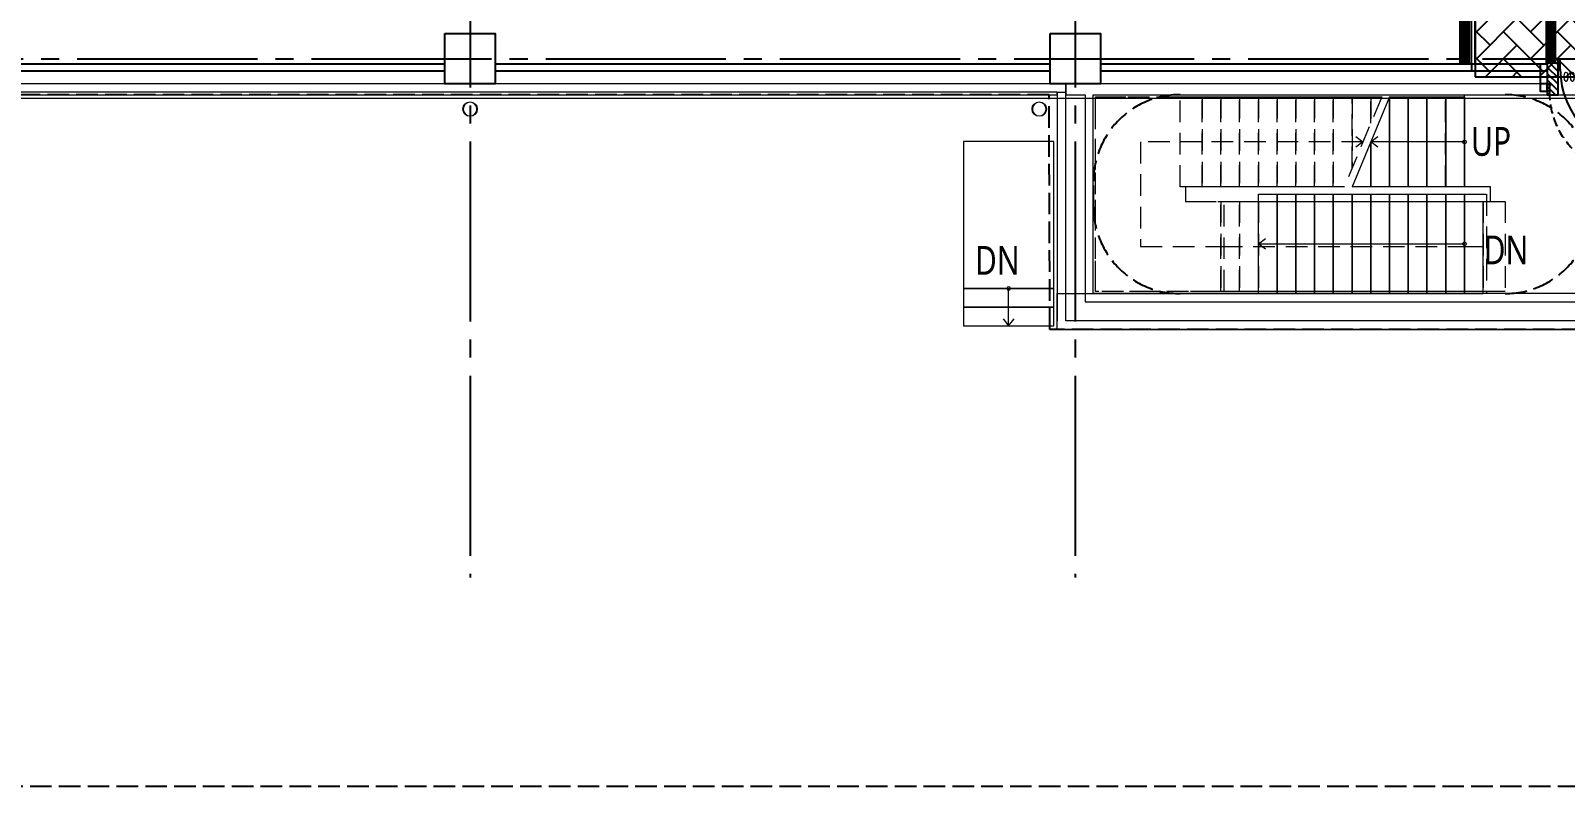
# Model space of a CAD drawing. Header units: millimetres. Extents: x -960 to 41501, y -1010 to 11880.
# Drawn here: x 5390 to 7520, y -1010 to 39 of the extents above; entities that cross this region are included whole.
import ezdxf
from ezdxf.enums import TextEntityAlignment as Align

# ---------------------------------------------------------------- set-up
doc = ezdxf.new("R2010")
doc.units = ezdxf.units.MM
doc.header["$LTSCALE"] = 100
for name, pattern in [('188K-SM-03-F10-ARCH-PA-Y2257103$0$HIDDEN2', [0.1875, 0.125, -0.0625]), ('X-S-FAB-L10$0$COL-CEN-LIN', [3.25, 2.5, -0.25, 0.25, -0.25]), ('X-S-FAB-L10$0$HIDDEN', [0.4, 0.3, -0.1]), ('X-S-FAB-L10$0$JJP_虛線(退縮線、投影線、地下室範圍、非屬本工程、圖面分區)', [0.45, 0.3, -0.15]), ('X-S-FAB-L10$0$虛線', [0.846667, 0.423333, -0.423333])]:
    doc.linetypes.add(name, pattern=pattern)
for name, color, linetype in [('0-XREF', 7, 'Continuous'), ('188K-SM-03-F10-ARCH-CEIL-Y2257103$0$K-庫板天花-2.4', 151, 'Continuous'), ('188K-SM-03-F10-ARCH-CEIL-Y2257103$0$K-鋼構', 111, 'Continuous'), ('188K-SM-03-F10-ARCH-PA-Y2257103$0$K-P1S-2.5-單抗', 53, 'Continuous'), ('188K-SM-03-F10-ARCH-PA-Y2257103$0$K-岩棉 2hr 7.5-單抗', 53, 'Continuous'), ('188K-SM-03-F10-ARCH-PA-Y2257103$0$K-岩棉 2hr 7.5-非抗', 53, 'Continuous'), ('188K-SM-03-F10-ARCH-PA-Y2257103$0$非YK-K-防火門', 53, 'Continuous'), ('X-S-FAB-L10$0$0-DIM-TXT', 8, 'Continuous'), ('X-S-FAB-L10$0$A-OBJE-MEP', 8, 'Continuous'), ('X-S-FAB-L10$0$A-STRS', 8, 'Continuous'), ('X-S-FAB-L10$0$A-TEXT', 8, 'Continuous'), ('X-S-FAB-L10$0$A-WALL-EX', 8, 'Continuous'), ('X-S-FAB-L10$0$A-WALL-IN', 8, 'Continuous'), ('X-S-FAB-L10$0$BLOCK', 8, 'Continuous'), ('X-S-FAB-L10$0$CCL', 8, 'X-S-FAB-L10$0$COL-CEN-LIN'), ('X-S-FAB-L10$0$COL-S', 8, 'Continuous'), ('X-S-FAB-L10$0$DW_Frame', 8, 'Continuous'), ('X-S-FAB-L10$0$HID', 8, 'X-S-FAB-L10$0$HIDDEN'), ('X-S-FAB-L10$0$S-FNDN', 8, 'Continuous'), ('X-S-FAB-L10$0$S-SLAB-SHOW', 8, 'Continuous'), ('X-S-FAB-L10$0$WALL_188K_IN', 8, 'Continuous')]:
    doc.layers.add(name, color=color, linetype=linetype)
doc.styles.add('188K-SM-03-F10-ARCH-PA-Y2257103$0$Standard', font='txt.shx', dxfattribs={"bigfont": 'chineset.shx'})
doc.styles.add('X-S-FAB-L10$0$CHINA', font='simplex.shx', dxfattribs={"width": 0.75, "bigfont": 'chineset.shx'})
doc.styles.add('X-S-FAB-L10$0$Standard', font='', dxfattribs={"width": 0.8})
doc.styles.add('X-S-FAB-L10$0$TG_NOTE_TEXT', font='simplex.shx', dxfattribs={"width": 0.75, "bigfont": 'chineset.shx'})
doc.styles.get('X-S-FAB-L10$0$Standard').set_extended_font_data('Microsoft JhengHei')

# ---------------------------------------------------------------- blocks, each defined once
blk = doc.blocks.new('X-S-FAB-L10$0$FAB2-L05')
at = {"layer": 'X-S-FAB-L10$0$CCL'}
for p, q in [((-20160, 11005), (-20160, 0)), ((-19320, 11005), (-19320, 0)), ((-26880, 720), (1210, 720))]:
    blk.add_line(p, q, dxfattribs=at)
at = {"layer": 'X-S-FAB-L10$0$COL-S'}
for points in [[(-20195, 755), (-20125, 755), (-20125, 685), (-20195, 685)], [(-19355, 755), (-19285, 755), (-19285, 685), (-19355, 685)]]:
    blk.add_lwpolyline(points, close=True, dxfattribs=at)
blk = doc.blocks.new('X-S-FAB-L10')
at = {"layer": 'X-S-FAB-L10$0$WALL_188K_IN'}
h = blk.add_hatch(dxfattribs=at)
h.set_pattern_fill('LINE', color=256, scale=2, angle=135)
h.set_pattern_definition([(135, (7510, -98.3835), (-4.49013, -4.49013), [])])
h.paths.add_polyline_path([(7510, -50), (7510, 0), (7495, 0), (7495, -50)])
blk.add_line((7510, 0), (7510, -15))
blk.add_arc((7627, -15), 114, 180, 270)
at = {"layer": 'X-S-FAB-L10$0$A-OBJE-MEP', "lineweight": 0, "flags": 128}
for points in [[(6009.5, -70, 1), (5990.5, -70, 1)], [(6799.5, -70, 1), (6780.5, -70, 1)]]:
    blk.add_lwpolyline(points, format="xyb", close=True, dxfattribs=at)
at = {"layer": 'X-S-FAB-L10$0$A-OBJE-MEP', "lineweight": 0}
for centre in [(6000, -70), (6790, -70)]:
    blk.add_circle(centre, 10, dxfattribs=at)
at = {"layer": 'X-S-FAB-L10$0$A-STRS', "linetype": 'X-S-FAB-L10$0$虛線', "lineweight": 0}
for p, q in [((6868, -323), (6868, -53)), ((6868, -53), (6985.3, -53)), ((6985.3, -53), (7016, -53)), ((7016, -53), (7265.2, -53)), ((7016, -178), (6993, -178)), ((6993, -178), (6993, -198)), ((7213.2, -178), (7016, -178)), ((6993, -198), (7042, -198)), ((7042, -198), (7406, -198)), ((7042, -323), (6868, -323)), ((7406, -323), (7042, -323))]:
    blk.add_line(p, q, dxfattribs=at)
at = {"layer": 'X-S-FAB-L10$0$A-STRS', "linetype": 'X-S-FAB-L10$0$JJP_虛線(退縮線、投影線、地下室範圍、非屬本工程、圖面分區)', "lineweight": 0}
for p, q in [((6868, -323), (6868, -53)), ((6868, -53), (7016, -53)), ((6985.3, -178), (6985.3, -53)), ((7016, -53), (7016, -178)), ((7016, -53), (7016, -178)), ((7016, -53), (7016, -178)), ((7016, -178), (7016, -53)), ((7016, -53), (7042, -53)), ((7016, -53), (7016, -178)), ((7042, -53), (7042, -178)), ((7042, -178), (7042, -53)), ((7042, -53), (7068, -53)), ((7042, -53), (7042, -178)), ((7068, -53), (7068, -178)), ((7068, -178), (7068, -53)), ((7068, -53), (7094, -53)), ((7068, -53), (7068, -178)), ((7094, -53), (7094, -178)), ((7094, -178), (7094, -53)), ((7094, -53), (7120, -53)), ((7094, -53), (7094, -178)), ((7120, -53), (7120, -178)), ((7120, -178), (7120, -53)), ((7120, -53), (7146, -53)), ((7120, -53), (7120, -178)), ((7146, -53), (7146, -178)), ((7146, -178), (7146, -53)), ((7146, -53), (7172, -53)), ((7146, -53), (7146, -178)), ((7172, -53), (7172, -178)), ((7172, -178), (7172, -53)), ((7172, -53), (7198, -53)), ((7172, -53), (7172, -178)), ((7198, -53), (7198, -178)), ((7198, -178), (7198, -53)), ((7198, -53), (7224, -53)), ((7198, -53), (7198, -178)), ((7265.2, -53), (7213.2, -178)), ((7224, -53), (7224, -152)), ((7224, -152), (7224, -53)), ((7224, -53), (7250, -53)), ((7224, -53), (7224, -152)), ((7250, -53), (7250, -89.5)), ((7250, -89.5), (7250, -53)), ((7250, -53), (7265.2, -53)), ((7250, -53), (7250, -89.5)), ((7353.6, -178), (7353.6, -53)), ((7016, -115.5), (6930.5, -115.5)), ((6930.5, -115.5), (6930.5, -260.5)), ((7239.2, -115.5), (7016, -115.5)), ((7229.2, -108), (7239.2, -115.5)), ((7239.2, -115.5), (7229.2, -123)), ((6993, -178), (6985.3, -178)), ((7016, -178), (6993, -178)), ((6993, -178), (6993, -198)), ((7042, -178), (7016, -178)), ((7068, -178), (7042, -178)), ((7094, -178), (7068, -178)), ((7120, -178), (7094, -178)), ((7119.6, -188), (7119.6, -326)), ((7146, -178), (7120, -178)), ((7172, -178), (7146, -178)), ((7198, -178), (7172, -178)), ((7213.2, -178), (7198, -178)), ((7380, -188), (7410.8, -188)), ((7410.8, -188), (7410.8, -326)), ((6993, -198), (7042, -198)), ((7042, -323), (7042, -198)), ((7042, -323), (7042, -198)), ((7042, -198), (7042, -323)), ((7042, -323), (7042, -198)), ((7042, -198), (7068, -198)), ((7046.7, -323), (7046.7, -198)), ((7068, -323), (7068, -198)), ((7068, -198), (7068, -323)), ((7068, -323), (7068, -198)), ((7068, -198), (7094, -198)), ((7094, -323), (7094, -198)), ((7094, -198), (7094, -323)), ((7094, -323), (7094, -198)), ((7094, -198), (7120, -198)), ((7120, -323), (7120, -198)), ((7120, -198), (7120, -323)), ((7120, -323), (7120, -198)), ((7120, -198), (7146, -198)), ((7146, -323), (7146, -198)), ((7146, -198), (7146, -323)), ((7146, -323), (7146, -198)), ((7146, -198), (7172, -198)), ((7172, -323), (7172, -198)), ((7172, -198), (7172, -323)), ((7172, -323), (7172, -198)), ((7172, -198), (7198, -198)), ((7198, -323), (7198, -198)), ((7198, -198), (7198, -323)), ((7198, -323), (7198, -198)), ((7198, -198), (7224, -198)), ((7224, -323), (7224, -198)), ((7224, -198), (7224, -323)), ((7224, -323), (7224, -198)), ((7224, -198), (7250, -198)), ((7250, -323), (7250, -198)), ((7250, -198), (7250, -323)), ((7250, -323), (7250, -198)), ((7250, -198), (7276, -198)), ((7276, -323), (7276, -198)), ((7276, -198), (7276, -323)), ((7276, -323), (7276, -198)), ((7276, -198), (7302, -198)), ((7302, -323), (7302, -198)), ((7302, -198), (7302, -323)), ((7302, -323), (7302, -198)), ((7302, -198), (7328, -198)), ((7328, -323), (7328, -198)), ((7328, -198), (7328, -323)), ((7328, -323), (7328, -198)), ((7328, -198), (7354, -198)), ((7354, -323), (7354, -198)), ((7354, -198), (7354, -323)), ((7354, -323), (7354, -198)), ((7354, -198), (7380, -198)), ((7380, -323), (7380, -198)), ((7380, -198), (7380, -323)), ((7380, -323), (7380, -198)), ((7380, -198), (7406, -198)), ((7406, -198), (7436.7, -198)), ((7406, -323), (7406, -198)), ((7406, -198), (7406, -323)), ((7436.7, -198), (7436.7, -323)), ((6930.5, -260.5), (7042, -260.5)), ((7042, -260.5), (7380, -260.5)), ((7380, -260.5), (7406, -260.5)), ((7042, -323), (6868, -323)), ((7068, -323), (7042, -323)), ((7094, -323), (7068, -323)), ((7120, -323), (7094, -323)), ((7146, -323), (7120, -323)), ((7172, -323), (7146, -323)), ((7198, -323), (7172, -323)), ((7224, -323), (7198, -323)), ((7250, -323), (7224, -323)), ((7276, -323), (7250, -323)), ((7302, -323), (7276, -323)), ((7328, -323), (7302, -323)), ((7354, -323), (7328, -323)), ((7380, -323), (7354, -323)), ((7406, -323), (7380, -323)), ((7410.8, -326), (7380, -326)), ((7436.7, -323), (7406, -323))]:
    blk.add_line(p, q, dxfattribs=at)
at = {"layer": 'X-S-FAB-L10$0$A-STRS', "lineweight": 0}
for p, q in [((7276, -53), (7224, -178)), ((7276, -53), (7380, -53)), ((7276, -53), (7276, -178)), ((7276, -178), (7276, -53)), ((7276, -53), (7302, -53)), ((7276, -53), (7276, -178)), ((7302, -53), (7302, -178)), ((7302, -178), (7302, -53)), ((7302, -53), (7328, -53)), ((7302, -53), (7302, -178)), ((7328, -53), (7328, -178)), ((7328, -178), (7328, -53)), ((7328, -53), (7354, -53)), ((7328, -53), (7328, -178)), ((7354, -53), (7354, -178)), ((7354, -178), (7354, -53)), ((7354, -53), (7380, -53)), ((7354, -53), (7354, -178)), ((7380, -53), (7380, -178)), ((7380, -53), (7380, -178)), ((7250, -115.5), (7260, -108)), ((7250, -115.5), (7250, -178)), ((7250, -178), (7250, -115.5)), ((7250, -115.5), (7250, -178)), ((7354, -115.5), (7250, -115.5)), ((7260, -123), (7250, -115.5)), ((7380, -115.5), (7354, -115.5)), ((7094, -326), (7094, -188)), ((7094, -188), (7380, -188)), ((7094, -326), (7094, -188)), ((7094, -188), (7120, -188)), ((7120, -326), (7120, -188)), ((7120, -188), (7120, -326)), ((7120, -326), (7120, -188)), ((7120, -188), (7146, -188)), ((7146, -326), (7146, -188)), ((7146, -188), (7146, -326)), ((7146, -326), (7146, -188)), ((7146, -188), (7172, -188)), ((7172, -326), (7172, -188)), ((7172, -188), (7172, -326)), ((7172, -326), (7172, -188)), ((7172, -188), (7198, -188)), ((7198, -326), (7198, -188)), ((7198, -188), (7198, -326)), ((7198, -326), (7198, -188)), ((7198, -188), (7224, -188)), ((7380, -178), (7224, -178)), ((7250, -178), (7224, -178)), ((7224, -326), (7224, -188)), ((7224, -188), (7224, -326)), ((7224, -326), (7224, -188)), ((7224, -188), (7250, -188)), ((7276, -178), (7250, -178)), ((7250, -326), (7250, -188)), ((7250, -188), (7250, -326)), ((7250, -326), (7250, -188)), ((7250, -188), (7276, -188)), ((7302, -178), (7276, -178)), ((7276, -326), (7276, -188)), ((7276, -188), (7276, -326)), ((7276, -326), (7276, -188)), ((7276, -188), (7302, -188)), ((7328, -178), (7302, -178)), ((7302, -326), (7302, -188)), ((7302, -188), (7302, -326)), ((7302, -326), (7302, -188)), ((7302, -188), (7328, -188)), ((7354, -178), (7328, -178)), ((7328, -326), (7328, -188)), ((7328, -188), (7328, -326)), ((7328, -326), (7328, -188)), ((7328, -188), (7354, -188)), ((7380, -178), (7354, -178)), ((7354, -326), (7354, -188)), ((7354, -188), (7354, -326)), ((7354, -326), (7354, -188)), ((7354, -188), (7380, -188)), ((7380, -326), (7380, -188)), ((7380, -188), (7380, -326)), ((7094, -257), (7104, -249.5)), ((7094, -257), (7120, -257)), ((7104, -264.5), (7094, -257)), ((7120, -257), (7354, -257)), ((7354, -257), (7380, -257)), ((6685, -319), (6685, -371)), ((6810, -319), (6685, -319)), ((6810, -319), (6685, -319)), ((6685, -319), (6685, -345)), ((6747.5, -345), (6747.5, -319)), ((6810, -371), (6810, -319)), ((6810, -345), (6810, -319)), ((7380, -326), (7094, -326)), ((7120, -326), (7094, -326)), ((7146, -326), (7120, -326)), ((7172, -326), (7146, -326)), ((7198, -326), (7172, -326)), ((7224, -326), (7198, -326)), ((7250, -326), (7224, -326)), ((7276, -326), (7250, -326)), ((7302, -326), (7276, -326)), ((7328, -326), (7302, -326)), ((7354, -326), (7328, -326)), ((7380, -326), (7354, -326)), ((6685, -345), (6810, -345)), ((6810, -345), (6685, -345)), ((6685, -345), (6685, -371)), ((6685, -345), (6810, -345)), ((6740, -361), (6747.5, -371)), ((6747.5, -371), (6747.5, -345)), ((6747.5, -371), (6755, -361)), ((6810, -371), (6810, -345)), ((6685, -371), (6810, -371)), ((6685, -371), (6810, -371))]:
    blk.add_line(p, q, dxfattribs=at)
at = {"layer": 'X-S-FAB-L10$0$A-STRS', "lineweight": 0, "flags": 128}
for points in [[(7380, -118, -1), (7380, -113, -1)], [(7380, -259.5, -1), (7380, -254.5, -1)], [(6745, -319, 1), (6750, -319, 1)]]:
    blk.add_lwpolyline(points, format="xyb", close=True, dxfattribs=at)
at = {"layer": 'X-S-FAB-L10$0$A-WALL-EX', "lineweight": 0}
for p, q in [((6827, -35), (6815, -35)), ((6827, -35), (6815, -35)), ((6827, -46.5), (6827, -35)), ((6815, -46.5), (1800, -46.5)), ((6815, -46.5), (6827, -46.5)), ((6815, -46.5), (6827, -46.5))]:
    blk.add_line(p, q, dxfattribs=at)
at = {"layer": 'X-S-FAB-L10$0$A-WALL-EX', "lineweight": 0, "flags": 128}
for points in [[(6815, -35), (1800, -35)], [(6815, -35), (6827, -35)], [(6827, -364), (6827, -35)], [(1800, -50), (6815, -50)], [(1800, -50), (6815, -50)], [(1800, -50), (6815, -50)], [(1800, -50), (6815, -50)], [(1800, -50), (6815, -50)], [(1800, -50), (6815, -50)], [(1800, -50), (6815, -50)], [(1800, -50), (6815, -50)], [(6815, -46.5), (6815, -364)], [(6815, -50), (6815, -46.5)], [(6815, -376), (6815, -364)], [(6815, -376), (7705, -376)], [(7693, -364), (6827, -364)]]:
    blk.add_lwpolyline(points, dxfattribs=at)
at = {"layer": 'X-S-FAB-L10$0$A-WALL-IN', "lineweight": 0}
for p, q in [((7495, -35), (6827, -35)), ((6827, -35), (6827, -50)), ((6827, -50), (6853.7, -50)), ((6865, -50), (7495, -50))]:
    blk.add_line(p, q, dxfattribs=at)
at = {"layer": 'X-S-FAB-L10$0$A-WALL-IN', "lineweight": 0, "flags": 128}
for points in [[(6853.7, -50), (6853.7, -337.3)], [(6865, -326), (6865, -50)], [(6853.7, -337.3), (6865, -337.3)], [(7655, -326), (6865, -326)], [(6865, -337.3), (7655, -337.3)]]:
    blk.add_lwpolyline(points, dxfattribs=at)
at = {"layer": 'X-S-FAB-L10$0$COL-S'}
for p, q in [((5965, 35), (6035, 35)), ((5965, -35), (5965, 35)), ((6035, 35), (6035, -35)), ((6805, 35), (6875, 35)), ((6805, -35), (6805, 35)), ((6875, 35), (6875, -35)), ((6035, -35), (5965, -35)), ((6875, -35), (6805, -35))]:
    blk.add_line(p, q, dxfattribs=at)
at = {"layer": 'X-S-FAB-L10$0$DW_Frame'}
blk.add_lwpolyline([(7510, -15), (7513, -15), (7513, -3), (7510, -3)], dxfattribs=at)
at = {"layer": 'X-S-FAB-L10$0$HID'}
for p, q in [((6803.5, -50), (2509.1, -50)), ((6804.8, -376), (6803.5, -50)), ((6865.3, -206), (6865.3, -170)), ((7705, -376), (6804.8, -376)), ((2509.4, -1010), (17209, -1010))]:
    blk.add_line(p, q, dxfattribs=at)
for centre, start, end in [((6985.3, -170), 90, 180), ((7436.7, -170), 0, 90), ((6985.3, -206), 180, 270), ((7436.7, -206), 270, 0)]:
    blk.add_arc(centre, 120, start, end, dxfattribs=at)
at = {"layer": 'X-S-FAB-L10$0$S-FNDN', "lineweight": 0, "flags": 128}
blk.add_lwpolyline([(4350, 7470), (1830, 7470), (1830, 1500), (1812.5, 1500), (1812.5, -55), (9330, -55), (9330, 7470)], close=True, dxfattribs=at)
at = {"layer": 'X-S-FAB-L10$0$S-SLAB-SHOW', "lineweight": 0, "flags": 128}
for points in [[(7705, -376), (6815, -376), (6815, -326), (7406, -326), (7406, -198), (7416, -198), (7416, -178), (7380, -178), (7380, -50), (7705, -50)], [(7655, -50), (7655, -326), (7406, -326), (7406, -198), (7416, -198), (7416, -178), (7380, -178), (7380, -50)], [(6685, -319), (6810, -319), (6810, -115), (6685, -115)]]:
    blk.add_lwpolyline(points, close=True, dxfattribs=at)
at = {"layer": 'X-S-FAB-L10$0$WALL_188K_IN'}
blk.add_lwpolyline([(7510, -50), (7510, 0), (7495, 0), (7495, -50)], close=True, dxfattribs=at)
at = {"layer": 'X-S-FAB-L10$0$BLOCK'}
blk.add_blockref('X-S-FAB-L10$0$FAB2-L05', (26160, -720), dxfattribs=at)
at = {"style": 'X-S-FAB-L10$0$TG_NOTE_TEXT', "width": 0.5, "flags": 1}
for p in [(7463.3, 9020), (18268.3, 8649), (11197.8, 4800.2), (16485.8, 4800.2), (25420.3, 2635), (13360, 320, 0), (7463.3, -33.3)]:
    blk.add_attdef('WH', text='', height=20, dxfattribs=at).set_placement(p, align=Align.BOTTOM_LEFT)
at = {"width": 0.5}
for style, p in [('X-S-FAB-L10$0$TG_NOTE_TEXT', (7585, 9020)), ('X-S-FAB-L10$0$TG_NOTE_TEXT', (18390, 8649)), ('X-S-FAB-L10$0$TG_NOTE_TEXT', (11117.5, 4813.5)), ('X-S-FAB-L10$0$TG_NOTE_TEXT', (16607.5, 4813.5)), ('X-S-FAB-L10$0$TG_NOTE_TEXT', (25350, 2635)), ('X-S-FAB-L10$0$Standard', (13129.4, 325, 0)), ('X-S-FAB-L10$0$TG_NOTE_TEXT', (7585, -20))]:
    blk.add_attdef('DESC', text='', height=10, dxfattribs=dict(at, style=style)).set_placement(p, align=Align.BOTTOM_LEFT)
for tag, style, p in [('TYPE', 'X-S-FAB-L10$0$TG_NOTE_TEXT', (7619.3, 9020)), ('NO', 'X-S-FAB-L10$0$TG_NOTE_TEXT', (7650.1, 9020)), ('TYPE', 'X-S-FAB-L10$0$TG_NOTE_TEXT', (18424.2, 8649)), ('NO', 'X-S-FAB-L10$0$TG_NOTE_TEXT', (18455, 8649)), ('NO', 'X-S-FAB-L10$0$TG_NOTE_TEXT', (11088.6, 4813.5)), ('TYPE', 'X-S-FAB-L10$0$TG_NOTE_TEXT', (11151.8, 4813.5)), ('TYPE', 'X-S-FAB-L10$0$TG_NOTE_TEXT', (16641.8, 4813.5)), ('NO', 'X-S-FAB-L10$0$TG_NOTE_TEXT', (16672.6, 4813.5)), ('NO', 'X-S-FAB-L10$0$TG_NOTE_TEXT', (25313, 2635)), ('TYPE', 'X-S-FAB-L10$0$TG_NOTE_TEXT', (25350, 2635)), ('NO', 'X-S-FAB-L10$0$Standard', (13100, 320, 0)), ('TYPE', 'X-S-FAB-L10$0$Standard', (13129.4, 320, 0)), ('TYPE', 'X-S-FAB-L10$0$TG_NOTE_TEXT', (7619.3, -20)), ('NO', 'X-S-FAB-L10$0$TG_NOTE_TEXT', (7650.1, -20))]:
    blk.add_attdef(tag, text='', height=10, dxfattribs=dict(at, style=style)).set_placement(p, align=Align.BOTTOM_RIGHT)
for rotation, style, p in [(180, 'X-S-FAB-L10$0$Standard', (317.6, 7480)), (180, 'X-S-FAB-L10$0$Standard', (1217.6, 7480)), (90, 'X-S-FAB-L10$0$TG_NOTE_TEXT', (24310, 3647.5)), (270, 'X-S-FAB-L10$0$TG_NOTE_TEXT', (17080, 1605))]:
    blk.add_attdef('DESC', text='', height=10, rotation=rotation, dxfattribs=dict(at, style=style)).set_placement(p, align=Align.BOTTOM_LEFT)
for tag, rotation, style, p in [('TYPE', 180, 'X-S-FAB-L10$0$Standard', (317.6, 7480)), ('NO', 180, 'X-S-FAB-L10$0$Standard', (347, 7480)), ('TYPE', 180, 'X-S-FAB-L10$0$Standard', (1217.6, 7480)), ('NO', 180, 'X-S-FAB-L10$0$Standard', (1247, 7480)), ('TYPE', 90, 'X-S-FAB-L10$0$TG_NOTE_TEXT', (24310, 3647.5)), ('NO', 90, 'X-S-FAB-L10$0$TG_NOTE_TEXT', (24310, 3610.5)), ('TYPE', 270, 'X-S-FAB-L10$0$TG_NOTE_TEXT', (17080, 1605)), ('NO', 270, 'X-S-FAB-L10$0$TG_NOTE_TEXT', (17080, 1573))]:
    blk.add_attdef(tag, text='', height=10, rotation=rotation, dxfattribs=dict(at, style=style)).set_placement(p, align=Align.BOTTOM_RIGHT)
at = {"style": 'X-S-FAB-L10$0$TG_NOTE_TEXT', "width": 0.5, "flags": 1}
for rotation, p in [(180, (43, 7480)), (180, (943, 7480)), (90, (24310, 3717.8)), (270, (17080, 1711.7))]:
    blk.add_attdef('WH', text='', height=20, rotation=rotation, dxfattribs=at).set_placement(p, align=Align.BOTTOM_LEFT)
at = {"layer": 'X-S-FAB-L10$0$0-DIM-TXT', "style": 'X-S-FAB-L10$0$CHINA', "width": 0.75}
for p in [(667.4, 7855.1, -2689.4), (22627.4, 6728.8), (25644.7, 6728.8), (24778.8, 5569.1), (1118.3, 4980), (417.8, 4594.6), (23874.8, 4355), (22927.4, 4330.1), (23749.9, 3901.4), (417.8, 3765.2), (1118.3, 3730), (417.8, 3115.8), (536.9, 2227.8), (16909, 1782.7), (888.4, 880.5), (16977.4, 750), (18878.8, 750), (25641.2, 553.2), (21364, 526.9)]:
    blk.add_attdef('HIG', text='', height=80, dxfattribs=at).set_placement(p, align=Align.MIDDLE_LEFT)
at = {"layer": 'X-S-FAB-L10$0$A-TEXT', "style": 'X-S-FAB-L10$0$Standard', "width": 0.8}
for s, p in [('UP', (7389.1, -134.8)), ('DN', (7406.6, -285.5)), ('DN', (6700.7, -300))]:
    blk.add_text(s, height=40, dxfattribs=at).set_placement(p)
blk = doc.blocks.new('188K-SM-03-F10-ARCH-CEIL-Y2257103')
at = {"layer": '188K-SM-03-F10-ARCH-CEIL-Y2257103$0$K-庫板天花-2.4'}
h = blk.add_hatch(dxfattribs=at)
h.set_pattern_fill('AR-HBONE', color=256, scale=0.26)
h.paths.add_polyline_path([(7395, -25), (7635, -25), (7635, 310), (7395, 310)])
at = {"layer": '188K-SM-03-F10-ARCH-CEIL-Y2257103$0$K-庫板天花-2.4', "elevation": 0}
blk.add_lwpolyline([(7395, -25), (7635, -25), (7635, 310), (7395, 310)], close=True, dxfattribs=at)
at = {"layer": '188K-SM-03-F10-ARCH-CEIL-Y2257103$0$K-鋼構', "const_width": 15, "elevation": 0}
blk.add_lwpolyline([(7380, 9007.5), (7380, -7.5)], dxfattribs=at)
at = {"layer": '188K-SM-03-F10-ARCH-CEIL-Y2257103$0$K-鋼構', "const_width": 15}
blk.add_lwpolyline([(7500, 9007.5), (7500, -7.5)], dxfattribs=at)
blk = doc.blocks.new('188K-SM-03-F10-ARCH-PA-Y2257103$0$F14P8-SM-03-FB1-ARCH-PA(B)-Y2210902$0$18P2-XFDP40$0$GAD2205')
blk.add_lwpolyline([(0, 1), (0, 1), (-18, 1, -0.414214), (-18, 2), (-18, 3, -0.414214), (-18, 3), (-14, 3, 0.414214), (-13, 4), (-13, 4, 0.414214), (-14, 4), (-18, 4, -0.414214), (-18, 5), (-18, 12, -0.414214), (-18, 12), (-18, 12, 0.414214), (-18, 12), (-18, 14, 0.72636), (-19, 14), (-19, 13, 0.158507), (-19, 13), (-19, 0, 0.414214), (-19, 0), (19, 0, 0.414214), (19, 0), (19, 13, 0.158507), (19, 13), (19, 14, 0.72636), (18, 14), (18, 12, 0.414214), (18, 12, -0.414214), (18, 12), (18, 5, -0.414214), (18, 4), (14, 4, 0.414214), (13, 4), (13, 4, 0.414214), (14, 3), (18, 3, -0.414214), (18, 3), (18, 2, -0.414214), (18, 1), (0, 1)], format="xyb", close=True)
blk = doc.blocks.new('188K-SM-03-F10-ARCH-PA-Y2257103$0$(FS1-4)1hr單開防火門-1200x2400')
for p, q in [((8.8, 117.1, 0), (9.6, 117.1, 0)), ((8.8, 112.2, 0), (8.8, 117.1, 0)), ((9.6, 112.2, 0), (8.8, 112.2, 0)), ((9.6, 117.1, 0), (9.6, 112.2, 0)), ((9.6, 115.7, 0), (13.6, 115.7, 0)), ((13.5, 113.5, 0), (9.6, 113.5, 0)), ((13.6, 115.7, 0), (15, 115.7, 0)), ((0, 4.5), (0, -4.5)), ((2.8, 5), (0.5, 5)), ((3, -3.2), (3, 4.8)), ((117, -3.2), (117, 4.8)), ((117.2, 5), (119.5, 5)), ((120, 4.5), (120, -4.5)), ((0.5, -5), (2.8, -5)), ((2.8, -5), (4.4, -4)), ((3.8, -3.2), (3, -3.2)), ((3.6, -3.5), (3.6, -3.3)), ((3.6, -3.3), (3.8, -3.3)), ((4.4, -3.5), (3.6, -3.5)), ((4.4, -3.2), (4.2, -3.2)), ((4.2, -3.3), (4.4, -3.3)), ((4.4, -3.3), (4.4, -3.5)), ((4.5, -3.7), (4.5, -3.3)), ((115.5, -3.7), (115.5, -3.3)), ((115.6, -3.2), (115.8, -3.2)), ((115.6, -3.3), (115.6, -3.5)), ((115.8, -3.3), (115.6, -3.3)), ((115.6, -3.5), (116.4, -3.5)), ((117.2, -5), (115.6, -4)), ((116.2, -3.2), (117, -3.2)), ((116.4, -3.3), (116.2, -3.3)), ((116.4, -3.5), (116.4, -3.3)), ((119.5, -5), (117.2, -5))]:
    blk.add_line(p, q)
at = {"elevation": 0}
blk.add_lwpolyline([(4, 115.7), (0, 115.7), (-1.4, 115.7, 0.327495), (-2.2, 115, 0.089847), (-2.4, 104.3, 1.144881), (-0.5, 104.7, -0.137079), (-0.5, 113, -0.349357), (0, 113.5), (4, 113.5)], format="xyb", dxfattribs=at)
for points in [[(4.8, 112.2), (4.8, 117.1), (4, 117.1), (4, 112.2)], [(-10, -5), (0, -5), (0, 5), (-10, 5)], [(120, -5), (130, -5), (130, 5), (120, 5)]]:
    blk.add_lwpolyline(points, close=True)
at = {"ltscale": 5}
for points in [[(8.8, 109.6), (8.8, 119.7), (4.8, 119.7), (4.8, 109.6)], [(5, 109.2), (5, 14.8), (5, 14.8), (5, 109.2)], [(8.6, 14.8), (8.5, 14.8), (8.5, 109.2), (8.6, 109.2)], [(8.8, 6.1), (8.8, 14.4), (4.8, 14.4), (4.8, 6.1)]]:
    blk.add_lwpolyline(points, close=True, dxfattribs=at)
blk.add_lwpolyline([(4.8, 109.7), (4.8, 108.4, 0.158507), (4.9, 108.4), (4.9, 108.3, 0.72636), (5, 108.3), (5, 108.5, 0.414214), (5, 108.5, -0.414214), (4.9, 108.5), (4.9, 109.2, -0.414214), (5, 109.2), (5.4, 109.2, 0.414214), (5.4, 109.3), (5.4, 109.3, 0.414214), (5.4, 109.3), (5, 109.3, -0.414214), (4.9, 109.4), (4.9, 109.5, -0.414214), (5, 109.6), (6.8, 109.6), (6.8, 109.6), (6.8, 109.6), (8.6, 109.6, -0.414214), (8.6, 109.5), (8.6, 109.4, -0.414214), (8.6, 109.3), (8.2, 109.3, 0.414214), (8.1, 109.3), (8.1, 109.3, 0.414214), (8.2, 109.2), (8.6, 109.2, -0.414214), (8.6, 109.2), (8.6, 108.5, -0.414214), (8.6, 108.5), (8.6, 108.5, 0.414214), (8.6, 108.5), (8.6, 108.3, 0.72636), (8.6, 108.3), (8.7, 108.4, 0.158507), (8.7, 108.4), (8.7, 109.7, 0.414214), (8.7, 109.7), (4.9, 109.7, 0.414214)], format="xyb", close=True, dxfattribs=at)
at = {"ltscale": 500}
for points in [[(3.2, -2.4), (3.2, 5.6), (3, 5.6), (3, -2.4)], [(8.5, 6.6), (4, 6.6), (4, 6.3), (8.5, 6.3)]]:
    blk.add_lwpolyline(points, close=True, dxfattribs=at)
at = {"linetype": '188K-SM-03-F10-ARCH-PA-Y2257103$0$HIDDEN2'}
blk.add_arc((3.4, 6.1), 113.7, 359.4256, 87.3094, dxfattribs=at)
at = {"extrusion": (0, 0, -1)}
for centre, major_axis, start_param, end_param in [((13.5, 113, 0), (-0.417, 0.417), 0.901482, 2.245889), ((-0.8, 108.9, 0), (10.9, 10.9), 0.51383, 1.058752), ((14.9, 114.8, 0), (-0.624, 0.624), 0.866962, 2.13291), ((-13.8, 109, 0), (21.3, 21.3), 0.585307, 0.943734), ((15, 104.3, 0), (0.707, 0.707), 0.872811, 4.284184)]:
    blk.add_ellipse(centre, major_axis=major_axis, ratio=1, start_param=start_param, end_param=end_param, dxfattribs=at)
for centre, major_axis, start_param, end_param in [((0.5, 4.5), (0.354, -0.354), 2.356194, 3.926991), ((2.8, 4.8), (0.106, -0.106), 7.068583, 8.63938), ((117.2, 4.8), (-0.106, -0.106), -2.356194, -0.785398), ((119.5, 4.5), (-0.354, -0.354), 2.356194, 3.926991), ((0.5, -4.5), (-0.354, -0.354), 5.497787, 7.068583), ((3.8, -3.3), (-0.0354, -0.0354), 0.785398, 3.926991), ((4.2, -3.3), (-0.0354, -0.0354), 3.926991, 7.068583), ((4.4, -3.3), (0.0354, -0.0354), 7.068583, 8.63938), ((4.2, -3.7), (0.212, -0.212), 6.162283, 7.068583), ((115.6, -3.3), (-0.0354, -0.0354), -2.356194, -0.785398), ((115.8, -3.7), (-0.212, -0.212), -0.785398, 0.120903), ((115.8, -3.3), (0.0354, -0.0354), -0.785398, 2.356194), ((116.2, -3.3), (0.0354, -0.0354), 2.356194, 5.497787), ((119.5, -4.5), (0.354, -0.354), -0.785398, 0.785398)]:
    blk.add_ellipse(centre, major_axis=major_axis, ratio=1, start_param=start_param, end_param=end_param)
at = {"ltscale": 500, "extrusion": (0, 0, -1)}
blk.add_ellipse((3.4, 6.1), major_axis=(-0.495, 0.495), ratio=1, start_param=5.497787, end_param=11.780972, dxfattribs=at)
at = {"ltscale": 5, "xscale": 0.1000000000058208, "yscale": 0.1000000000058208, "zscale": 0.1000000000058208}
blk.add_blockref('188K-SM-03-F10-ARCH-PA-Y2257103$0$F14P8-SM-03-FB1-ARCH-PA(B)-Y2210902$0$18P2-XFDP40$0$GAD2205', (6.8, 14.3), dxfattribs=at)
at = {"color": 8, "style": '188K-SM-03-F10-ARCH-PA-Y2257103$0$Standard', "width": 0.85}
blk.add_text('1200*2400', height=12, dxfattribs=at).set_placement((60, -15, 0), align=Align.MIDDLE_CENTER)
blk = doc.blocks.new('188K-SM-03-F10-ARCH-PA-Y2257103')
at = {"layer": '188K-SM-03-F10-ARCH-PA-Y2257103$0$K-P1S-2.5-單抗'}
for p, q in [((7390, -7.5, 0), (7390, 310, 0)), ((7395, -7.5, 0), (7395, 310, 0))]:
    blk.add_line(p, q, dxfattribs=at)
at = {"layer": '188K-SM-03-F10-ARCH-PA-Y2257103$0$K-岩棉 2hr 7.5-單抗'}
for p, q in [((7495, -7.5, 0), (7390, -7.5, 0)), ((7390, -7.5, 0), (7390, -17.5, 0)), ((7495, -17.5, 0), (7390, -17.5, 0)), ((7485, -7.5, 0), (7485, -35)), ((7495, -7.5, 0), (7495, -35))]:
    blk.add_line(p, q, dxfattribs=at)
at = {"layer": '188K-SM-03-F10-ARCH-PA-Y2257103$0$K-岩棉 2hr 7.5-非抗'}
for p, q in [((5965, -7.5, 0), (5195, -7.5, 0)), ((5965, -17.5, 0), (5195, -17.5, 0)), ((6805, -7.5, 0), (6035, -7.5, 0)), ((6805, -17.5, 0), (6035, -17.5, 0)), ((7390, -7.5, 0), (6875, -7.5, 0)), ((7390, -17.5, 0), (6875, -17.5, 0))]:
    blk.add_line(p, q, dxfattribs=at)
at = {"layer": '188K-SM-03-F10-ARCH-PA-Y2257103$0$非YK-K-防火門', "rotation": 180}
blk.add_blockref('188K-SM-03-F10-ARCH-PA-Y2257103$0$(FS1-4)1hr單開防火門-1200x2400', (7615, -40), dxfattribs=at)

msp = doc.modelspace()

# ---------------------------------------------------------------- block references
at = {"layer": '0-XREF'}
for name in ['X-S-FAB-L10', '188K-SM-03-F10-ARCH-PA-Y2257103', '188K-SM-03-F10-ARCH-CEIL-Y2257103']:
    msp.add_blockref(name, (0, 0), dxfattribs=at)

doc.saveas('drawing.dxf')
